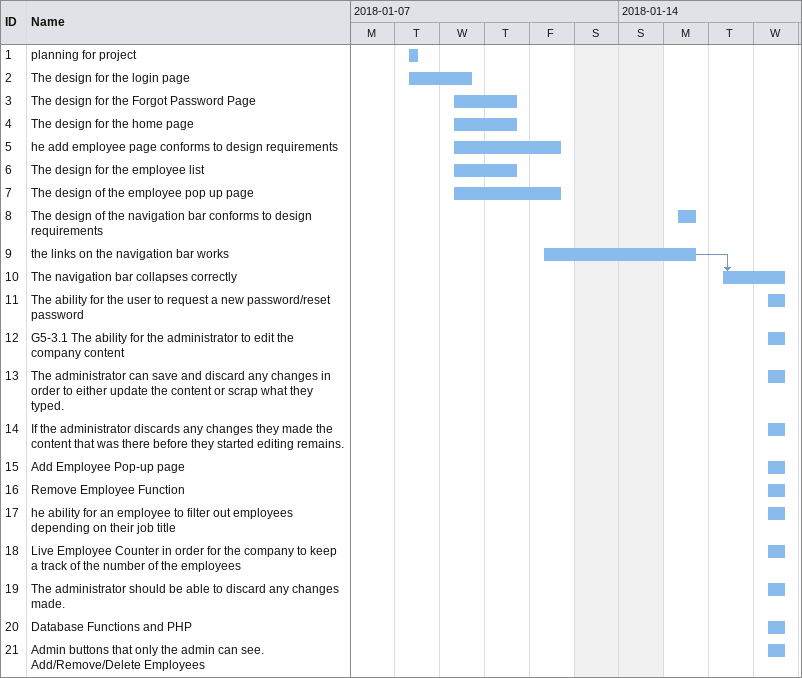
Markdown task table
| ID | Task | Start | Finish | Predecessors |
|---|---|---|---|---|
| 1 | planning for project | 2018-01-09 | 2018-01-09 |  |
| 2 | The design for the login page | 2018-01-09 | 2018-01-10 |  |
| 3 | The design for the Forgot Password Page | 2018-01-10 | 2018-01-11 |  |
| 4 | The design for the home page | 2018-01-10 | 2018-01-11 |  |
| 5 | he add employee page conforms to design requirements | 2018-01-10 | 2018-01-12 |  |
| 6 | The design for the employee list | 2018-01-10 | 2018-01-11 |  |
| 7 | The design of the employee pop up page | 2018-01-10 | 2018-01-12 |  |
| 8 | The design of the navigation bar conforms to design requirements | 2018-01-15 | 2018-01-15 |  |
| 9 | the links on the navigation bar works | 2018-01-12 | 2018-01-15 |  |
| 10 | The navigation bar collapses correctly | 2018-01-16 | 2018-01-17 | 9 |
| 11 | The ability for the user to request a new password/reset password | 2018-01-17 | 2018-01-17 |  |
| 12 | G5-3.1 The ability for the administrator to edit the company content | 2018-01-17 | 2018-01-17 |  |
| 13 | The administrator can save and discard any changes in order to either update the content or scrap what they typed. | 2018-01-17 | 2018-01-17 |  |
| 14 | If the administrator discards any changes they made the content that was there before they started editing remains. | 2018-01-17 | 2018-01-17 |  |
| 15 | Add Employee Pop-up page | 2018-01-17 | 2018-01-17 |  |
| 16 | Remove Employee Function | 2018-01-17 | 2018-01-17 |  |
| 17 | he ability for an employee to filter out employees depending on their job title | 2018-01-17 | 2018-01-17 |  |
| 18 | Live Employee Counter in order for the company to keep a track of the number of the employees | 2018-01-17 | 2018-01-17 |  |
| 19 | The administrator should be able to discard any changes made. | 2018-01-17 | 2018-01-17 |  |
| 20 | Database Functions and PHP | 2018-01-17 | 2018-01-17 |  |
| 21 | Admin buttons that only the admin can see. Add/Remove/Delete Employees | 2018-01-17 | 2018-01-17 |  |
